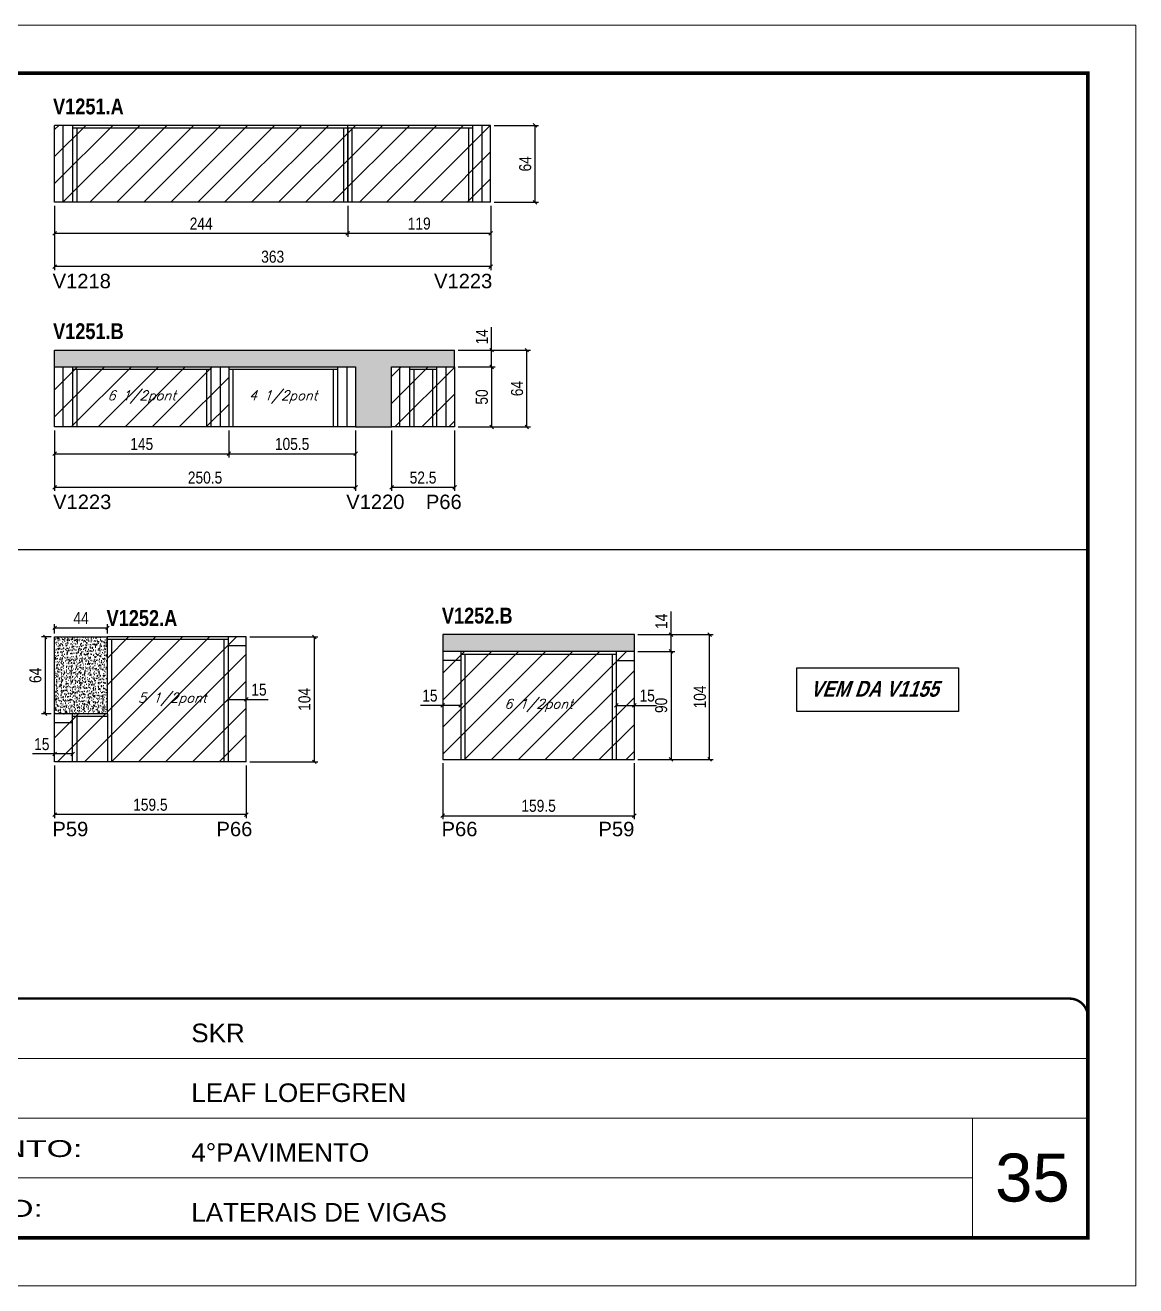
# Model space of a CAD drawing. Extents: x 3309 to 9563, y -2522 to 14608.
# Drawn here: x 7067 to 7991, y 4369 to 5419 of the extents above; entities that cross this region are included whole.
import ezdxf

# ---------------------------------------------------------------- set-up
doc = ezdxf.new("R2010")
doc.units = 0
doc.linetypes.add('CONTINUO', pattern=[0])
doc.linetypes.add('DASHED', pattern=[0.75, 0.5, -0.25])
for name, color, linetype in [('5', 5, 'Continuous'), ('COTA', 241, 'Continuous'), ('NOMENCLATURA', 7, 'Continuous'), ('Painéis', 200, 'Continuous'), ('SARR_2.2x7', 40, 'Continuous'), ('SARR_3.5x7', 81, 'Continuous'), ('texto', 7, 'Continuous')]:
    doc.layers.add(name, color=color, linetype=linetype)
for name, color, linetype, lineweight in [('CARIMBO', 255, 'Continuous', 9), ('Folhas', 255, 'Continuous', 9), ('Hachura', 251, 'Continuous', 9), ('SARRAFO DE PRESSAO', 251, 'DASHED', 9)]:
    doc.layers.add(name, color=color, linetype=linetype, lineweight=lineweight)
doc.styles.add('ARIAL', font='arial.ttf')
doc.styles.add('COTA TECNICA', font='techl___.ttf', dxfattribs={"height": 10})
doc.styles.add('Romans', font='romans.shx')
doc.styles.get("Standard").update_dxf_attribs({"font": 'arial.ttf'})
doc.styles.add('TECNICA', font='techb___.ttf', dxfattribs={"height": 10})
doc.styles.add('Tecnologia', font='')
doc.styles.get('Tecnologia').set_extended_font_data('Forgotten Futurist')
doc.dimstyles.new('PAINEL', dxfattribs={"dimtxt": 10, "dimasz": 3, "dimexe": 3, "dimexo": 3, "dimgap": 3, "dimtad": 1, "dimdec": 1, "dimzin": 12, "dimdsep": 46, "dimtxsty": 'COTA TECNICA', "dimblk1": 'OBLIQUE', "dimblk2": 'OBLIQUE', "dimsah": 1, "dimcen": 0.9, "dimclrd": 4, "dimclre": 4, "dimclrt": 240, "dimadec": 1, "dimazin": 3, "dimtfac": 1, "dimtdec": 1, "dimtmove": 0, "dimatfit": 3, "dimfxl": 1, "dimtolj": 1, "dimtzin": 12, "dimarcsym": 0})

# ---------------------------------------------------------------- blocks, each defined once
blk = doc.blocks.new('9999999999')
at = {"color": 30, "linetype": 'CONTINUO'}
for p, q in [((98564.6, 34379.6), (99584, 34379.6)), ((98564.6, 34329.8), (99488, 34329.8)), ((99584, 34329.8), (99488, 34329.8)), ((99488, 34329.8), (99488, 34230.2)), ((98564.6, 34280), (99488, 34280))]:
    blk.add_line(p, q, dxfattribs=at)
at = {"color": 30, "linetype": 'CONTINUO', "const_width": 2}
blk.add_lwpolyline([(99584, 34230.2), (99584, 34414.4, 0.414214), (99569, 34429.4), (98229, 34429.4, 0.414214), (98214, 34414.4), (98214, 34245.2, 0.414214), (98229, 34230.2), (99584, 34230.2)], format="xyb", dxfattribs=at)
at = {"layer": 'Folhas'}
blk.add_lwpolyline([(98139, 34190.2), (99624, 34190.2), (99624, 35240.2), (98139, 35240.2)], close=True, dxfattribs=at)
at = {"layer": 'Folhas', "color": 30, "const_width": 3}
blk.add_lwpolyline([(98214, 34230.2), (99584, 34230.2), (99584, 35200.2), (98214, 35200.2)], close=True, dxfattribs=at)
at = {"color": 7, "linetype": 'Continuous', "ltscale": 5, "style": 'ARIAL'}
for s, height, p in [('SKR', 15.48, (98837.7, 34393.1)), ('LEAF LOEFGREN', 15.483, (98837.7, 34343.3)), ('4°PAVIMENTO', 15.483, (98837.7, 34293.5)), ('LATERAIS DE VIGAS', 15.483, (98837.7, 34243.7))]:
    blk.add_text(s, height=height, dxfattribs=at).set_placement(p)
at = {"layer": 'Folhas', "color": 7, "style": 'Tecnologia', "width": 1.5}
for s, p in [('PAVIMENTO:', (98573.7, 34297.5)), ('PROJETO:', (98573.7, 34247.7))]:
    blk.add_text(s, height=14, dxfattribs=at).set_placement(p)
blk = doc.blocks.new('_Oblique')
at = {"color": 0, "linetype": 'ByBlock', "lineweight": -2}
blk.add_line((-0.5, -0.5), (0.5, 0.5), dxfattribs=at)
blk = doc.blocks.new('*D798')
at = {"layer": 'COTA', "color": 4, "lineweight": -2, "transparency": 16777216}
for p, q in [((7091.3, 5081.6), (7091.3, 5031.3)), ((7341.8, 5081.6), (7341.8, 5031.3)), ((7341.8, 5034.3), (7091.3, 5034.3))]:
    blk.add_line(p, q, dxfattribs=at)
at = {"layer": 'Defpoints', "color": 0, "transparency": 16777216}
for p in [(7091.3, 5084.6), (7341.8, 5084.6), (7091.3, 5034.3)]:
    blk.add_point(p, dxfattribs=at)
at = {"layer": 'COTA', "color": 4, "lineweight": -2, "transparency": 16777216, "xscale": 3, "yscale": 3, "zscale": 3, "rotation": 180}
blk.add_blockref('_Oblique', (7091.3, 5034.3), dxfattribs=at)
at = {"layer": 'COTA', "color": 4, "lineweight": -2, "transparency": 16777216, "xscale": 3, "yscale": 3, "zscale": 3}
blk.add_blockref('_Oblique', (7341.8, 5034.3), dxfattribs=at)
at = {"layer": 'COTA', "color": 240, "transparency": 16777216, "insert": (7216.5, 5042.4), "char_height": 10, "attachment_point": 5, "style": 'COTA TECNICA'}
blk.add_mtext('\\A1;250.5', dxfattribs=at)
blk = doc.blocks.new('*D802')
at = {"layer": 'COTA', "color": 4, "lineweight": -2, "transparency": 16777216}
for p, q in [((7371.8, 5081.6), (7371.8, 5031.3)), ((7424.3, 5081.6), (7424.3, 5031.3)), ((7424.3, 5034.3), (7371.8, 5034.3))]:
    blk.add_line(p, q, dxfattribs=at)
at = {"layer": 'Defpoints', "color": 0, "transparency": 16777216}
for p in [(7371.8, 5084.6), (7424.3, 5084.6), (7371.8, 5034.3)]:
    blk.add_point(p, dxfattribs=at)
at = {"layer": 'COTA', "color": 4, "lineweight": -2, "transparency": 16777216, "xscale": 3, "yscale": 3, "zscale": 3, "rotation": 180}
blk.add_blockref('_Oblique', (7371.8, 5034.3), dxfattribs=at)
at = {"layer": 'COTA', "color": 4, "lineweight": -2, "transparency": 16777216, "xscale": 3, "yscale": 3, "zscale": 3}
blk.add_blockref('_Oblique', (7424.3, 5034.3), dxfattribs=at)
at = {"layer": 'COTA', "color": 240, "transparency": 16777216, "insert": (7398, 5042.4), "char_height": 10, "attachment_point": 5, "style": 'COTA TECNICA'}
blk.add_mtext('\\A1;52.5', dxfattribs=at)
blk = doc.blocks.new('*D803')
at = {"layer": 'COTA', "color": 4, "lineweight": -2, "transparency": 16777216}
for p, q in [((7427.3, 5134.6), (7458.1, 5134.6)), ((7455.1, 5134.6), (7455.1, 5084.6)), ((7427.3, 5084.6), (7458.1, 5084.6))]:
    blk.add_line(p, q, dxfattribs=at)
at = {"layer": 'Defpoints', "color": 0, "transparency": 16777216}
for p in [(7424.3, 5134.6, 0), (7424.3, 5084.6, 0), (7455.1, 5084.6)]:
    blk.add_point(p, dxfattribs=at)
at = {"layer": 'COTA', "color": 4, "lineweight": -2, "transparency": 16777216, "xscale": 3, "yscale": 3, "zscale": 3}
for p, rotation in [((7455.1, 5134.6), 90), ((7455.1, 5084.6), 270)]:
    blk.add_blockref('_Oblique', p, dxfattribs=dict(at, rotation=rotation))
at = {"layer": 'COTA', "color": 240, "transparency": 16777216, "insert": (7447, 5109.6), "char_height": 10, "attachment_point": 5, "rotation": 90, "style": 'COTA TECNICA'}
blk.add_mtext('\\A1;50', dxfattribs=at)
blk = doc.blocks.new('*D804')
at = {"layer": 'COTA', "color": 4, "lineweight": -2, "transparency": 16777216}
for p, q in [((7455.1, 5148.6), (7455.1, 5167.7)), ((7427.3, 5148.6), (7458.1, 5148.6)), ((7455.1, 5134.6), (7455.1, 5148.6)), ((7427.3, 5134.6), (7458.1, 5134.6))]:
    blk.add_line(p, q, dxfattribs=at)
at = {"layer": 'Defpoints', "color": 0, "transparency": 16777216}
for p in [(7424.3, 5148.6, 0), (7455.1, 5148.6), (7424.3, 5134.6, 0)]:
    blk.add_point(p, dxfattribs=at)
at = {"layer": 'COTA', "color": 4, "lineweight": -2, "transparency": 16777216, "xscale": 3, "yscale": 3, "zscale": 3}
for p, rotation in [((7455.1, 5148.6), 90), ((7455.1, 5134.6), 270)]:
    blk.add_blockref('_Oblique', p, dxfattribs=dict(at, rotation=rotation))
at = {"layer": 'COTA', "color": 240, "transparency": 16777216, "insert": (7447, 5159.7), "char_height": 10, "attachment_point": 5, "rotation": 90, "style": 'COTA TECNICA'}
blk.add_mtext('\\A1;14', dxfattribs=at)
blk = doc.blocks.new('*D805')
at = {"layer": 'COTA', "color": 4, "lineweight": -2, "transparency": 16777216}
for p, q in [((7430.3, 5148.6), (7487.4, 5148.6)), ((7484.4, 5084.6), (7484.4, 5148.6)), ((7427.3, 5084.6), (7487.4, 5084.6))]:
    blk.add_line(p, q, dxfattribs=at)
at = {"layer": 'Defpoints', "color": 0, "transparency": 16777216}
for p in [(7427.3, 5148.6), (7484.4, 5148.6), (7424.3, 5084.6, 0)]:
    blk.add_point(p, dxfattribs=at)
at = {"layer": 'COTA', "color": 4, "lineweight": -2, "transparency": 16777216, "xscale": 3, "yscale": 3, "zscale": 3}
for p, rotation in [((7484.4, 5148.6), 90), ((7484.4, 5084.6), 270)]:
    blk.add_blockref('_Oblique', p, dxfattribs=dict(at, rotation=rotation))
at = {"layer": 'COTA', "color": 240, "transparency": 16777216, "insert": (7476.3, 5116.6), "char_height": 10, "attachment_point": 5, "rotation": 90, "style": 'COTA TECNICA'}
blk.add_mtext('\\A1;64', dxfattribs=at)
blk = doc.blocks.new('*D822')
at = {"layer": 'COTA', "color": 4, "linetype": 'ByBlock', "lineweight": -2, "transparency": 16777216}
for p, q in [((7091.3, 4802.7), (7091.3, 4758.7)), ((7250.8, 4802.7), (7250.8, 4758.7)), ((7250.8, 4761.7), (7091.3, 4761.7))]:
    blk.add_line(p, q, dxfattribs=at)
at = {"layer": 'Defpoints', "color": 0, "linetype": 'ByBlock', "transparency": 16777216}
for p in [(7091.3, 4805.7), (7250.8, 4805.7), (7091.3, 4761.7)]:
    blk.add_point(p, dxfattribs=at)
at = {"layer": 'COTA', "color": 4, "linetype": 'ByBlock', "lineweight": -2, "transparency": 16777216, "xscale": 3, "yscale": 3, "zscale": 3, "rotation": 180}
blk.add_blockref('_Oblique', (7091.3, 4761.7), dxfattribs=at)
at = {"layer": 'COTA', "color": 4, "linetype": 'ByBlock', "lineweight": -2, "transparency": 16777216, "xscale": 3, "yscale": 3, "zscale": 3}
blk.add_blockref('_Oblique', (7250.8, 4761.7), dxfattribs=at)
at = {"layer": 'COTA', "color": 240, "linetype": 'ByBlock', "transparency": 16777216, "insert": (7171, 4769.9), "char_height": 10, "attachment_point": 5, "style": 'COTA TECNICA'}
blk.add_mtext('\\A1;159.5', dxfattribs=at)
blk = doc.blocks.new('*D813')
at = {"layer": 'COTA', "color": 4, "lineweight": -2, "transparency": 16777216}
for p, q in [((7253.8, 4909.7), (7310.4, 4909.7)), ((7307.4, 4909.7), (7307.4, 4805.7)), ((7253.8, 4805.7), (7310.4, 4805.7))]:
    blk.add_line(p, q, dxfattribs=at)
at = {"layer": 'Defpoints', "color": 0, "transparency": 16777216}
for p in [(7250.8, 4909.7), (7250.8, 4805.7), (7307.4, 4805.7)]:
    blk.add_point(p, dxfattribs=at)
at = {"layer": 'COTA', "color": 4, "lineweight": -2, "transparency": 16777216, "xscale": 3, "yscale": 3, "zscale": 3}
for p, rotation in [((7307.4, 4909.7), 90), ((7307.4, 4805.7), 270)]:
    blk.add_blockref('_Oblique', p, dxfattribs=dict(at, rotation=rotation))
at = {"layer": 'COTA', "color": 240, "transparency": 16777216, "insert": (7299.3, 4857.7), "char_height": 10, "attachment_point": 5, "rotation": 90, "style": 'COTA TECNICA'}
blk.add_mtext('\\A1;104', dxfattribs=at)
blk = doc.blocks.new('*D814')
at = {"layer": 'COTA', "color": 4, "lineweight": -2, "transparency": 16777216}
for p, q in [((7088.3, 4909.7), (7080.4, 4909.7)), ((7083.4, 4909.7), (7083.4, 4845.7)), ((7088.3, 4845.7), (7080.4, 4845.7))]:
    blk.add_line(p, q, dxfattribs=at)
at = {"layer": 'Defpoints', "color": 0, "transparency": 16777216}
for p in [(7091.3, 4909.7), (7083.4, 4845.7), (7091.3, 4845.7)]:
    blk.add_point(p, dxfattribs=at)
at = {"layer": 'COTA', "color": 4, "lineweight": -2, "transparency": 16777216, "xscale": 3, "yscale": 3, "zscale": 3}
for p, rotation in [((7083.4, 4909.7), 90), ((7083.4, 4845.7), 270)]:
    blk.add_blockref('_Oblique', p, dxfattribs=dict(at, rotation=rotation))
at = {"layer": 'COTA', "color": 240, "transparency": 16777216, "insert": (7075.3, 4877.7), "char_height": 10, "attachment_point": 5, "rotation": 90, "style": 'COTA TECNICA'}
blk.add_mtext('\\A1;64', dxfattribs=at)
blk = doc.blocks.new('*D815')
at = {"layer": 'COTA', "color": 4, "lineweight": -2, "transparency": 16777216}
for p, q in [((7091.3, 4912.7), (7091.3, 4920.3)), ((7091.3, 4917.3), (7135.3, 4917.3)), ((7135.3, 4912.7), (7135.3, 4920.3))]:
    blk.add_line(p, q, dxfattribs=at)
at = {"layer": 'Defpoints', "color": 0, "transparency": 16777216}
for p in [(7135.3, 4917.3), (7091.3, 4909.7), (7135.3, 4909.7)]:
    blk.add_point(p, dxfattribs=at)
at = {"layer": 'COTA', "color": 4, "lineweight": -2, "transparency": 16777216, "xscale": 3, "yscale": 3, "zscale": 3, "rotation": 180}
blk.add_blockref('_Oblique', (7091.3, 4917.3), dxfattribs=at)
at = {"layer": 'COTA', "color": 4, "lineweight": -2, "transparency": 16777216, "xscale": 3, "yscale": 3, "zscale": 3}
blk.add_blockref('_Oblique', (7135.3, 4917.3), dxfattribs=at)
at = {"layer": 'COTA', "color": 240, "transparency": 16777216, "insert": (7113.3, 4925.4), "char_height": 10, "attachment_point": 5, "style": 'COTA TECNICA'}
blk.add_mtext('\\A1;44', dxfattribs=at)
blk = doc.blocks.new('*D816')
at = {"layer": 'COTA', "color": 4, "lineweight": -2, "transparency": 16777216}
for p, q in [((7235.8, 4857.7), (7250.8, 4857.7)), ((7250.8, 4857.7), (7269.1, 4857.7))]:
    blk.add_line(p, q, dxfattribs=at)
at = {"layer": 'Defpoints', "color": 0, "transparency": 16777216}
for p in [(7235.8, 4857.7, 0), (7250.8, 4857.7, 0), (7250.8, 4857.7)]:
    blk.add_point(p, dxfattribs=at)
at = {"layer": 'COTA', "color": 4, "lineweight": -2, "transparency": 16777216, "xscale": 3, "yscale": 3, "zscale": 3, "rotation": 180}
blk.add_blockref('_Oblique', (7235.8, 4857.7), dxfattribs=at)
at = {"layer": 'COTA', "color": 4, "lineweight": -2, "transparency": 16777216, "xscale": 3, "yscale": 3, "zscale": 3}
blk.add_blockref('_Oblique', (7250.8, 4857.7), dxfattribs=at)
at = {"layer": 'COTA', "color": 240, "transparency": 16777216, "insert": (7261.4, 4865.8), "char_height": 10, "attachment_point": 5, "style": 'COTA TECNICA'}
blk.add_mtext('\\A1;15', dxfattribs=at)
blk = doc.blocks.new('*D807')
at = {"layer": 'COTA', "color": 4, "lineweight": -2, "transparency": 16777216}
for p, q in [((7091.3, 4812.3), (7072.9, 4812.3)), ((7106.3, 4812.3), (7091.3, 4812.3))]:
    blk.add_line(p, q, dxfattribs=at)
at = {"layer": 'Defpoints', "color": 0, "transparency": 16777216}
for p in [(7091.3, 4812.3, 0), (7091.3, 4812.3), (7106.3, 4812.3, 0)]:
    blk.add_point(p, dxfattribs=at)
at = {"layer": 'COTA', "color": 4, "lineweight": -2, "transparency": 16777216, "xscale": 3, "yscale": 3, "zscale": 3, "rotation": 180}
blk.add_blockref('_Oblique', (7091.3, 4812.3), dxfattribs=at)
at = {"layer": 'COTA', "color": 4, "lineweight": -2, "transparency": 16777216, "xscale": 3, "yscale": 3, "zscale": 3}
blk.add_blockref('_Oblique', (7106.3, 4812.3), dxfattribs=at)
at = {"layer": 'COTA', "color": 240, "transparency": 16777216, "insert": (7080.6, 4820.4), "char_height": 10, "attachment_point": 5, "style": 'COTA TECNICA'}
blk.add_mtext('\\A1;15', dxfattribs=at)
blk = doc.blocks.new('*D817')
at = {"layer": 'COTA', "color": 4, "lineweight": -2, "transparency": 16777216}
for p, q in [((7414.4, 4804.7), (7414.4, 4757.8)), ((7573.9, 4804.7), (7573.9, 4757.8)), ((7414.4, 4760.8), (7573.9, 4760.8))]:
    blk.add_line(p, q, dxfattribs=at)
at = {"layer": 'Defpoints', "color": 0, "transparency": 16777216}
for p in [(7414.4, 4807.7), (7573.9, 4807.7), (7573.9, 4760.8)]:
    blk.add_point(p, dxfattribs=at)
at = {"layer": 'COTA', "color": 4, "lineweight": -2, "transparency": 16777216, "xscale": 3, "yscale": 3, "zscale": 3, "rotation": 180}
blk.add_blockref('_Oblique', (7414.4, 4760.8), dxfattribs=at)
at = {"layer": 'COTA', "color": 4, "lineweight": -2, "transparency": 16777216, "xscale": 3, "yscale": 3, "zscale": 3}
blk.add_blockref('_Oblique', (7573.9, 4760.8), dxfattribs=at)
at = {"layer": 'COTA', "color": 240, "transparency": 16777216, "insert": (7494.2, 4769), "char_height": 10, "attachment_point": 5, "style": 'COTA TECNICA'}
blk.add_mtext('\\A1;159.5', dxfattribs=at)
blk = doc.blocks.new('*D818')
at = {"layer": 'COTA', "color": 4, "lineweight": -2, "transparency": 16777216}
for p, q in [((7576.9, 4897.7), (7607.5, 4897.7)), ((7604.5, 4897.7), (7604.5, 4807.7)), ((7576.9, 4807.7), (7607.5, 4807.7))]:
    blk.add_line(p, q, dxfattribs=at)
at = {"layer": 'Defpoints', "color": 0, "transparency": 16777216}
for p in [(7573.9, 4897.7, 0), (7573.9, 4807.7, 0), (7604.5, 4807.7)]:
    blk.add_point(p, dxfattribs=at)
at = {"layer": 'COTA', "color": 4, "lineweight": -2, "transparency": 16777216, "xscale": 3, "yscale": 3, "zscale": 3}
for p, rotation in [((7604.5, 4897.7), 90), ((7604.5, 4807.7), 270)]:
    blk.add_blockref('_Oblique', p, dxfattribs=dict(at, rotation=rotation))
at = {"layer": 'COTA', "color": 240, "transparency": 16777216, "insert": (7596.3, 4852.7), "char_height": 10, "attachment_point": 5, "rotation": 90, "style": 'COTA TECNICA'}
blk.add_mtext('\\A1;90', dxfattribs=at)
blk = doc.blocks.new('*D819')
at = {"layer": 'COTA', "color": 4, "lineweight": -2, "transparency": 16777216}
for p, q in [((7604.5, 4911.7), (7604.5, 4930.8)), ((7576.9, 4911.7), (7607.5, 4911.7)), ((7604.5, 4897.7), (7604.5, 4911.7)), ((7576.9, 4897.7), (7607.5, 4897.7))]:
    blk.add_line(p, q, dxfattribs=at)
at = {"layer": 'Defpoints', "color": 0, "transparency": 16777216}
for p in [(7573.9, 4911.7, 0), (7604.5, 4911.7), (7573.9, 4897.7, 0)]:
    blk.add_point(p, dxfattribs=at)
at = {"layer": 'COTA', "color": 4, "lineweight": -2, "transparency": 16777216, "xscale": 3, "yscale": 3, "zscale": 3}
for p, rotation in [((7604.5, 4911.7), 90), ((7604.5, 4897.7), 270)]:
    blk.add_blockref('_Oblique', p, dxfattribs=dict(at, rotation=rotation))
at = {"layer": 'COTA', "color": 240, "transparency": 16777216, "insert": (7596.4, 4922.7), "char_height": 10, "attachment_point": 5, "rotation": 90, "style": 'COTA TECNICA'}
blk.add_mtext('\\A1;14', dxfattribs=at)
blk = doc.blocks.new('*D820')
at = {"layer": 'COTA', "color": 4, "lineweight": -2, "transparency": 16777216}
for p, q in [((7576.9, 4911.7), (7639.6, 4911.7)), ((7636.6, 4807.7), (7636.6, 4911.7)), ((7576.9, 4807.7), (7639.6, 4807.7))]:
    blk.add_line(p, q, dxfattribs=at)
at = {"layer": 'Defpoints', "color": 0, "transparency": 16777216}
for p in [(7573.9, 4911.7, 0), (7636.6, 4911.7), (7573.9, 4807.7, 0)]:
    blk.add_point(p, dxfattribs=at)
at = {"layer": 'COTA', "color": 4, "lineweight": -2, "transparency": 16777216, "xscale": 3, "yscale": 3, "zscale": 3}
for p, rotation in [((7636.6, 4911.7), 90), ((7636.6, 4807.7), 270)]:
    blk.add_blockref('_Oblique', p, dxfattribs=dict(at, rotation=rotation))
at = {"layer": 'COTA', "color": 240, "transparency": 16777216, "insert": (7628.5, 4859.7), "char_height": 10, "attachment_point": 5, "rotation": 90, "style": 'COTA TECNICA'}
blk.add_mtext('\\A1;104', dxfattribs=at)
blk = doc.blocks.new('*D823')
at = {"layer": 'COTA', "color": 4, "lineweight": -2, "transparency": 16777216}
for p, q in [((7414.4, 4852.7), (7396, 4852.7)), ((7429.4, 4852.7), (7414.4, 4852.7))]:
    blk.add_line(p, q, dxfattribs=at)
at = {"layer": 'Defpoints', "color": 0, "transparency": 16777216}
for p in [(7414.4, 4852.7, 0), (7414.4, 4852.7), (7429.4, 4852.7, 0)]:
    blk.add_point(p, dxfattribs=at)
at = {"layer": 'COTA', "color": 4, "lineweight": -2, "transparency": 16777216, "xscale": 3, "yscale": 3, "zscale": 3, "rotation": 180}
blk.add_blockref('_Oblique', (7414.4, 4852.7), dxfattribs=at)
at = {"layer": 'COTA', "color": 4, "lineweight": -2, "transparency": 16777216, "xscale": 3, "yscale": 3, "zscale": 3}
blk.add_blockref('_Oblique', (7429.4, 4852.7), dxfattribs=at)
at = {"layer": 'COTA', "color": 240, "transparency": 16777216, "insert": (7403.7, 4860.8), "char_height": 10, "attachment_point": 5, "style": 'COTA TECNICA'}
blk.add_mtext('\\A1;15', dxfattribs=at)
blk = doc.blocks.new('*D812')
at = {"layer": 'COTA', "color": 4, "lineweight": -2, "transparency": 16777216}
for p, q in [((7558.9, 4852.7), (7573.9, 4852.7)), ((7573.9, 4852.7), (7592.3, 4852.7))]:
    blk.add_line(p, q, dxfattribs=at)
at = {"layer": 'Defpoints', "color": 0, "transparency": 16777216}
for p in [(7558.9, 4852.7, 0), (7573.9, 4852.7, 0), (7573.9, 4852.7)]:
    blk.add_point(p, dxfattribs=at)
at = {"layer": 'COTA', "color": 4, "lineweight": -2, "transparency": 16777216, "xscale": 3, "yscale": 3, "zscale": 3, "rotation": 180}
blk.add_blockref('_Oblique', (7558.9, 4852.7), dxfattribs=at)
at = {"layer": 'COTA', "color": 4, "lineweight": -2, "transparency": 16777216, "xscale": 3, "yscale": 3, "zscale": 3}
blk.add_blockref('_Oblique', (7573.9, 4852.7), dxfattribs=at)
at = {"layer": 'COTA', "color": 240, "transparency": 16777216, "insert": (7584.6, 4860.8), "char_height": 10, "attachment_point": 5, "style": 'COTA TECNICA'}
blk.add_mtext('\\A1;15', dxfattribs=at)
blk = doc.blocks.new('*D2805')
at = {"layer": 'COTA', "color": 4, "linetype": 'ByBlock', "lineweight": -2, "transparency": 16777216}
for p, q in [((7335.3, 5268.8), (7335.3, 5242.9)), ((7454.3, 5268.8), (7454.3, 5242.9)), ((7454.3, 5245.9), (7335.3, 5245.9))]:
    blk.add_line(p, q, dxfattribs=at)
at = {"layer": 'Defpoints', "color": 0, "linetype": 'ByBlock', "transparency": 16777216}
for p in [(7335.3, 5271.8), (7454.3, 5271.8), (7335.3, 5245.9)]:
    blk.add_point(p, dxfattribs=at)
at = {"layer": 'COTA', "color": 4, "linetype": 'ByBlock', "lineweight": -2, "transparency": 16777216, "xscale": 3, "yscale": 3, "zscale": 3, "rotation": 180}
blk.add_blockref('_Oblique', (7335.3, 5245.9), dxfattribs=at)
at = {"layer": 'COTA', "color": 4, "linetype": 'ByBlock', "lineweight": -2, "transparency": 16777216, "xscale": 3, "yscale": 3, "zscale": 3}
blk.add_blockref('_Oblique', (7454.3, 5245.9), dxfattribs=at)
at = {"layer": 'COTA', "color": 240, "linetype": 'ByBlock', "transparency": 16777216, "insert": (7394.8, 5254), "char_height": 10, "attachment_point": 5, "style": 'COTA TECNICA'}
blk.add_mtext('\\A1;119', dxfattribs=at)
blk = doc.blocks.new('*D2806')
at = {"layer": 'COTA', "color": 4, "linetype": 'ByBlock', "lineweight": -2, "transparency": 16777216}
for p, q in [((7091.3, 5268.8), (7091.3, 5242.9)), ((7335.3, 5268.8), (7335.3, 5242.9)), ((7335.3, 5245.9), (7091.3, 5245.9))]:
    blk.add_line(p, q, dxfattribs=at)
at = {"layer": 'Defpoints', "color": 0, "linetype": 'ByBlock', "transparency": 16777216}
for p in [(7091.3, 5271.8), (7335.3, 5271.8), (7091.3, 5245.9)]:
    blk.add_point(p, dxfattribs=at)
at = {"layer": 'COTA', "color": 4, "linetype": 'ByBlock', "lineweight": -2, "transparency": 16777216, "xscale": 3, "yscale": 3, "zscale": 3, "rotation": 180}
blk.add_blockref('_Oblique', (7091.3, 5245.9), dxfattribs=at)
at = {"layer": 'COTA', "color": 4, "linetype": 'ByBlock', "lineweight": -2, "transparency": 16777216, "xscale": 3, "yscale": 3, "zscale": 3}
blk.add_blockref('_Oblique', (7335.3, 5245.9), dxfattribs=at)
at = {"layer": 'COTA', "color": 240, "linetype": 'ByBlock', "transparency": 16777216, "insert": (7213.3, 5254), "char_height": 10, "attachment_point": 5, "style": 'COTA TECNICA'}
blk.add_mtext('\\A1;244', dxfattribs=at)
blk = doc.blocks.new('*D2807')
at = {"layer": 'COTA', "color": 4, "linetype": 'ByBlock', "lineweight": -2, "transparency": 16777216}
for p, q in [((7091.3, 5268.8), (7091.3, 5215.2)), ((7454.3, 5268.8), (7454.3, 5215.2)), ((7454.3, 5218.2), (7091.3, 5218.2))]:
    blk.add_line(p, q, dxfattribs=at)
at = {"layer": 'Defpoints', "color": 0, "linetype": 'ByBlock', "transparency": 16777216}
for p in [(7091.3, 5271.8), (7454.3, 5271.8), (7091.3, 5218.2)]:
    blk.add_point(p, dxfattribs=at)
at = {"layer": 'COTA', "color": 4, "linetype": 'ByBlock', "lineweight": -2, "transparency": 16777216, "xscale": 3, "yscale": 3, "zscale": 3, "rotation": 180}
blk.add_blockref('_Oblique', (7091.3, 5218.2), dxfattribs=at)
at = {"layer": 'COTA', "color": 4, "linetype": 'ByBlock', "lineweight": -2, "transparency": 16777216, "xscale": 3, "yscale": 3, "zscale": 3}
blk.add_blockref('_Oblique', (7454.3, 5218.2), dxfattribs=at)
at = {"layer": 'COTA', "color": 240, "linetype": 'ByBlock', "transparency": 16777216, "insert": (7272.8, 5226.4), "char_height": 10, "attachment_point": 5, "style": 'COTA TECNICA'}
blk.add_mtext('\\A1;363', dxfattribs=at)
blk = doc.blocks.new('*D2808')
at = {"layer": 'COTA', "color": 4, "lineweight": -2, "transparency": 16777216}
for p, q in [((7457.3, 5335.8), (7494.2, 5335.8)), ((7491.2, 5335.8), (7491.2, 5271.8)), ((7457.3, 5271.8), (7494.2, 5271.8))]:
    blk.add_line(p, q, dxfattribs=at)
at = {"layer": 'Defpoints', "color": 0, "transparency": 16777216}
for p in [(7454.3, 5335.8, 0), (7454.3, 5271.8, 0), (7491.2, 5271.8)]:
    blk.add_point(p, dxfattribs=at)
at = {"layer": 'COTA', "color": 4, "lineweight": -2, "transparency": 16777216, "xscale": 3, "yscale": 3, "zscale": 3}
for p, rotation in [((7491.2, 5335.8), 90), ((7491.2, 5271.8), 270)]:
    blk.add_blockref('_Oblique', p, dxfattribs=dict(at, rotation=rotation))
at = {"layer": 'COTA', "color": 240, "transparency": 16777216, "insert": (7483.1, 5303.8), "char_height": 10, "attachment_point": 5, "rotation": 90, "style": 'COTA TECNICA'}
blk.add_mtext('\\A1;64', dxfattribs=at)
blk = doc.blocks.new('*D2809')
at = {"layer": 'COTA', "color": 4, "lineweight": -2, "transparency": 16777216}
for p, q in [((7091.3, 5081.6), (7091.3, 5059.3)), ((7236.3, 5081.6), (7236.3, 5059.3)), ((7091.3, 5062.3), (7236.3, 5062.3))]:
    blk.add_line(p, q, dxfattribs=at)
at = {"layer": 'Defpoints', "color": 0, "transparency": 16777216}
for p in [(7091.3, 5084.6, 0), (7236.3, 5084.6, 0), (7236.3, 5062.3)]:
    blk.add_point(p, dxfattribs=at)
at = {"layer": 'COTA', "color": 4, "lineweight": -2, "transparency": 16777216, "xscale": 3, "yscale": 3, "zscale": 3, "rotation": 180}
blk.add_blockref('_Oblique', (7091.3, 5062.3), dxfattribs=at)
at = {"layer": 'COTA', "color": 4, "lineweight": -2, "transparency": 16777216, "xscale": 3, "yscale": 3, "zscale": 3}
blk.add_blockref('_Oblique', (7236.3, 5062.3), dxfattribs=at)
at = {"layer": 'COTA', "color": 240, "transparency": 16777216, "insert": (7163.8, 5070.4), "char_height": 10, "attachment_point": 5, "style": 'COTA TECNICA'}
blk.add_mtext('\\A1;145', dxfattribs=at)
blk = doc.blocks.new('*D2810')
at = {"layer": 'COTA', "color": 4, "lineweight": -2, "transparency": 16777216}
for p, q in [((7236.3, 5081.6), (7236.3, 5059.3)), ((7341.8, 5081.6), (7341.8, 5059.3)), ((7236.3, 5062.3), (7341.8, 5062.3))]:
    blk.add_line(p, q, dxfattribs=at)
at = {"layer": 'Defpoints', "color": 0, "transparency": 16777216}
for p in [(7236.3, 5084.6, 0), (7341.8, 5084.6, 0), (7341.8, 5062.3)]:
    blk.add_point(p, dxfattribs=at)
at = {"layer": 'COTA', "color": 4, "lineweight": -2, "transparency": 16777216, "xscale": 3, "yscale": 3, "zscale": 3, "rotation": 180}
blk.add_blockref('_Oblique', (7236.3, 5062.3), dxfattribs=at)
at = {"layer": 'COTA', "color": 4, "lineweight": -2, "transparency": 16777216, "xscale": 3, "yscale": 3, "zscale": 3}
blk.add_blockref('_Oblique', (7341.8, 5062.3), dxfattribs=at)
at = {"layer": 'COTA', "color": 240, "transparency": 16777216, "insert": (7289, 5070.4), "char_height": 10, "attachment_point": 5, "style": 'COTA TECNICA'}
blk.add_mtext('\\A1;105.5', dxfattribs=at)

msp = doc.modelspace()

# ---------------------------------------------------------------- hatches: boundary and pattern name
at = {"layer": 'COTA'}
h = msp.add_hatch(dxfattribs=at)
h.set_pattern_fill('AR-CONC', color=256, scale=0.03)
h.paths.add_polyline_path([(7371.75, 5134.61), (7424.25, 5134.61), (7424.25, 5148.61), (7091.25, 5148.61), (7091.25, 5134.61), (7341.75, 5134.61), (7341.75, 5084.61), (7371.75, 5084.61)])
h = msp.add_hatch(dxfattribs=at)
h.set_pattern_fill('AR-CONC', color=256, scale=0.03)
h.set_pattern_definition([(50, (316.981, -2399.079), (5.46554, -0.4781726), [0.5715, -6.2865]), (355, (316.981, -2399.079), (-1.0573026, 5.7317054), [0.4572, -5.0292175]), (100.451445, (317.4364, -2399.119), (4.4082374, 5.2535326), [0.4857003, -5.3427073]), (46.1842, (316.981, -2397.555), (8.132371, -1.26127), [0.85725, -9.42975]), (96.63556, (317.659, -2397.66), (7.122124, 7.422784), [0.728551, -8.014068]), (351.18415, (316.981, -2397.555), (7.122124, 7.422784), [0.685799, -7.543792]), (21, (317.743, -2397.936), (4.5484317, -3.067956), [0.5715, -6.2865]), (326, (317.743, -2397.936), (1.854061, 5.525639), [0.4572, -5.0292]), (71.451445, (318.122, -2398.192), (6.4024926, 2.457683), [0.4857003, -5.342698]), (37.5, (316.981, -2399.0791), (0.0926581, 2.53665117), [0, -4.96824, 0, -5.1054, 0, -5.04825]), (7.5, (316.981, -2399.079), (2.0045899, 3.00541724), [0, -2.91084, 0, -4.85394, 0, -1.92405]), (327.5, (315.2817, -2399.0791), (4.06771786, -0.1718623), [0, -1.905, 0, -5.9436, 0, -7.8867]), (317.5, (314.5197, -2399.079), (4.4438754, 0.7627947), [0, -2.4765, 0, -3.94716, 0, -5.6007])])
h.paths.add_polyline_path([(7091.25, 4845.69), (7135.25, 4845.69), (7135.25, 4909.69), (7091.25, 4909.69)])
h = msp.add_hatch(dxfattribs=at)
h.set_pattern_fill('AR-CONC', color=256, scale=0.03)
h.set_pattern_definition([(50, (13.5, -1200.125), (5.46554, -0.4781726), [0.5715, -6.2865]), (355, (13.5, -1200.125), (-1.0573026, 5.7317054), [0.4572, -5.0292175]), (100.451445, (13.9555, -1200.165), (4.4082374, 5.2535326), [0.4857003, -5.3427073]), (46.1842, (13.5, -1198.601), (8.132371, -1.26127), [0.85725, -9.42975]), (96.63556, (14.178, -1198.706), (7.122124, 7.422784), [0.728551, -8.014068]), (351.18415, (13.5, -1198.601), (7.122124, 7.422784), [0.685799, -7.543792]), (21, (14.262, -1198.982), (4.5484317, -3.067956), [0.5715, -6.2865]), (326, (14.262, -1198.982), (1.854061, 5.525639), [0.4572, -5.0292]), (71.451445, (14.641, -1199.2376), (6.4024926, 2.457683), [0.4857003, -5.342698]), (37.5, (13.5, -1200.125), (0.0926581, 2.53665117), [0, -4.96824, 0, -5.1054, 0, -5.04825]), (7.5, (13.5, -1200.125), (2.0045899, 3.00541724), [0, -2.91084, 0, -4.85394, 0, -1.92405]), (327.5, (11.8007, -1200.125), (4.06771786, -0.1718623), [0, -1.905, 0, -5.9436, 0, -7.8867]), (317.5, (11.0387, -1200.125), (4.4438754, 0.7627947), [0, -2.4765, 0, -3.94716, 0, -5.6007])])
h.paths.add_polyline_path([(7414.41, 4911.69), (7414.41, 4897.69), (7573.91, 4897.69), (7573.91, 4911.69)])
at = {"layer": 'Hachura', "linetype": 'ByBlock'}
h = msp.add_hatch(dxfattribs=at)
h.set_pattern_fill('ANSI31', color=256, scale=5)
h.set_pattern_definition([(45, (-17.948, -1148.267), (-11.22532, 11.22532), [])])
h.paths.add_polyline_path([(7335.25, 5335.82), (7091.25, 5335.82), (7091.25, 5271.82), (7335.25, 5271.82)])
h.paths.add_polyline_path([(7454.25, 5335.82), (7335.25, 5335.82), (7335.25, 5271.82), (7454.25, 5271.82)])
h = msp.add_hatch(dxfattribs=at)
h.set_pattern_fill('ANSI31', color=256, scale=5)
h.paths.add_polyline_path([(7236.25, 5134.61), (7091.25, 5134.61), (7091.25, 5084.61), (7236.25, 5084.61)])
h.paths.add_polyline_path([(7424.25, 5134.61), (7371.75, 5134.61), (7371.75, 5084.61), (7424.25, 5084.61)])
h = msp.add_hatch(dxfattribs=at)
h.set_pattern_fill('ANSI31', color=256, scale=5)
h.set_pattern_definition([(45, (1612, -24.93), (-11.22532, 11.22532), [])])
h.paths.add_polyline_path([(7135.25, 4909.69), (7135.25, 4845.69), (7091.25, 4845.69), (7091.25, 4805.69), (7250.75, 4805.69), (7250.75, 4909.69)])
h.paths.add_polyline_path([(7573.91, 4807.69), (7573.91, 4897.69), (7414.41, 4897.69), (7414.41, 4807.69)])

# ---------------------------------------------------------------- linework, layer by layer
at = {"layer": 'COTA'}
for p, q in [((7091.25, 5148.61, 0), (7424.25, 5148.61, 0)), ((7091.25, 5134.61, 0), (7091.25, 5148.61, 0)), ((7424.25, 5134.61, 0), (7424.25, 5148.61, 0)), ((7341.75, 5084.61, 0), (7371.75, 5084.61, 0)), ((6581.37, 4982.68), (7951.37, 4982.68)), ((7091.25, 4845.69, 0), (7091.25, 4909.69, 0)), ((7091.25, 4909.69, 0), (7135.25, 4909.69, 0)), ((7573.91, 4911.69, 0), (7414.41, 4911.69, 0)), ((7414.41, 4911.69, 0), (7414.41, 4897.69, 0)), ((7573.91, 4897.69, 0), (7573.91, 4911.69, 0))]:
    msp.add_line(p, q, dxfattribs=at)
at = {"layer": 'NOMENCLATURA'}
msp.add_lwpolyline([(7709.17, 4884.07), (7843.71, 4884.07), (7843.71, 4847.61), (7709.17, 4847.61)], close=True, dxfattribs=at)
at = {"layer": 'Painéis', "linetype": 'ByBlock'}
for p, q in [((7454.25, 5335.82, 0), (7091.25, 5335.82, 0)), ((7091.25, 5271.82, 0), (7091.25, 5335.82, 0)), ((7335.25, 5271.82, 0), (7335.25, 5335.82, 0)), ((7454.25, 5271.82, 0), (7454.25, 5335.82, 0)), ((7454.25, 5271.82, 0), (7091.25, 5271.82, 0)), ((7091.25, 5084.61, 0), (7091.25, 5134.61, 0)), ((7091.25, 5134.61, 0), (7341.75, 5134.61, 0)), ((7236.25, 5134.61, 0), (7236.25, 5084.61, 0)), ((7341.75, 5134.61, 0), (7341.75, 5084.61, 0)), ((7371.75, 5084.61, 0), (7371.75, 5134.61, 0)), ((7371.75, 5134.61, 0), (7424.25, 5134.61, 0)), ((7424.25, 5134.61, 0), (7424.25, 5084.61, 0)), ((7341.75, 5084.61, 0), (7091.25, 5084.61, 0)), ((7424.25, 5084.61, 0), (7371.75, 5084.61, 0)), ((7250.75, 4909.69, 0), (7135.25, 4909.69, 0)), ((7135.25, 4845.69, 0), (7135.25, 4909.69, 0)), ((7250.75, 4805.69, 0), (7250.75, 4909.69, 0)), ((7573.91, 4897.69, 0), (7414.41, 4897.69, 0)), ((7414.41, 4897.69, 0), (7414.41, 4807.69, 0)), ((7573.91, 4807.69, 0), (7573.91, 4897.69, 0)), ((7091.25, 4805.69, 0), (7091.25, 4845.69, 0)), ((7135.25, 4845.69, 0), (7091.25, 4845.69, 0)), ((7250.75, 4805.69, 0), (7091.25, 4805.69, 0)), ((7414.41, 4807.69, 0), (7573.91, 4807.69, 0))]:
    msp.add_line(p, q, dxfattribs=at)
at = {"layer": 'SARR_2.2x7', "linetype": 'Continuous'}
for p, q in [((7098.25, 5271.82, 0), (7098.25, 5335.82, 0)), ((7447.25, 5271.82, 0), (7447.25, 5335.82, 0)), ((7335.25, 5333.62, 0), (7106.25, 5333.62, 0)), ((7439.25, 5333.62, 0), (7335.25, 5333.62, 0)), ((7098.25, 5084.61, 0), (7098.25, 5134.61, 0)), ((7229.25, 5084.61, 0), (7229.25, 5134.61, 0)), ((7334.75, 5084.61, 0), (7334.75, 5134.61, 0)), ((7378.75, 5084.61, 0), (7378.75, 5134.61, 0)), ((7417.25, 5084.61, 0), (7417.25, 5134.61, 0)), ((7221.25, 5132.41, 0), (7106.25, 5132.41, 0)), ((7326.75, 5132.41, 0), (7236.25, 5132.41, 0)), ((7409.25, 5132.41, 0), (7386.75, 5132.41, 0)), ((7235.75, 4907.49, 0), (7135.25, 4907.49, 0)), ((7250.75, 4902.19, 0), (7235.75, 4902.19, 0)), ((7429.41, 4895.49, 0), (7558.91, 4895.49, 0)), ((7429.41, 4890.19, 0), (7414.41, 4890.19, 0)), ((7558.91, 4890.19, 0), (7573.91, 4890.19, 0)), ((7135.25, 4843.49, 0), (7106.25, 4843.49, 0)), ((7106.25, 4838.19, 0), (7091.25, 4838.19, 0))]:
    msp.add_line(p, q, dxfattribs=at)
at = {"layer": 'SARR_3.5x7'}
for p, q in [((7106.25, 5335.82, 0), (7106.25, 5271.82, 0)), ((7439.25, 5335.82, 0), (7439.25, 5271.82, 0)), ((7109.75, 5333.62, 0), (7109.75, 5271.82, 0)), ((7331.75, 5333.62, 0), (7331.75, 5271.82, 0)), ((7335.25, 5333.62, 0), (7335.25, 5271.82, 0)), ((7338.75, 5333.62, 0), (7338.75, 5271.82, 0)), ((7435.75, 5333.62, 0), (7435.75, 5271.82, 0)), ((7106.25, 5134.61, 0), (7106.25, 5084.61, 0)), ((7221.25, 5134.61, 0), (7221.25, 5084.61, 0)), ((7326.75, 5134.61, 0), (7326.75, 5084.61, 0)), ((7386.75, 5134.61, 0), (7386.75, 5084.61, 0)), ((7409.25, 5134.61, 0), (7409.25, 5084.61, 0)), ((7109.75, 5132.41, 0), (7109.75, 5084.61, 0)), ((7217.75, 5132.41, 0), (7217.75, 5084.61, 0)), ((7239.75, 5132.41, 0), (7239.75, 5084.61, 0)), ((7323.25, 5132.41, 0), (7323.25, 5084.61, 0)), ((7390.25, 5132.41, 0), (7390.25, 5084.61, 0)), ((7405.75, 5132.41, 0), (7405.75, 5084.61, 0)), ((7138.75, 4907.49, 0), (7138.75, 4805.69, 0)), ((7232.25, 4907.49, 0), (7232.25, 4805.69, 0)), ((7235.75, 4909.69, 0), (7235.75, 4805.69, 0)), ((7429.41, 4897.69, 0), (7429.41, 4807.69, 0)), ((7432.91, 4895.49, 0), (7432.91, 4807.69, 0)), ((7555.41, 4895.49, 0), (7555.41, 4807.69, 0)), ((7558.91, 4897.69, 0), (7558.91, 4807.69, 0)), ((7106.25, 4805.69, 0), (7106.25, 4845.69, 0)), ((7109.75, 4843.49, 0), (7109.75, 4805.69, 0)), ((7135.25, 4845.69, 0), (7135.25, 4805.69, 0))]:
    msp.add_line(p, q, dxfattribs=at)

# ---------------------------------------------------------------- block references
at = {"layer": 'SARRAFO DE PRESSAO', "color": 6, "linetype": 'ByBlock'}
msp.add_blockref('9999999999', (-91632.61, -29820.95), dxfattribs=at)

# ---------------------------------------------------------------- texts
at = {"layer": '5', "linetype": 'Continuous'}
for s, rotation, p in [('V1218', 0.00004, (7089.63, 5200.18, 0)), ('V1223', 0.00004, (7407.14, 5200.18, 0)), ('V1223', 359.99996, (7090.01, 5016.26, 0)), ('V1220', 359.99996, (7334.06, 5016.26, 0)), ('P66', 359.99996, (7400.36, 5016.26, 0)), ('P59', 0.00004, (7089.46, 4743.73, 0)), ('P66', 0.00004, (7226.05, 4743.73, 0)), ('P66', 0.00004, (7413.45, 4743.73, 0)), ('P59', 0.00004, (7544.08, 4743.73, 0))]:
    msp.add_text(s, height=12, rotation=rotation, dxfattribs=at).set_placement(p)
at = {"layer": 'CARIMBO', "style": 'ARIAL'}
msp.add_text('35', height=40, dxfattribs=at).set_placement((7874.23, 4439.4))
at = {"layer": 'NOMENCLATURA', "style": 'TECNICA'}
for s, p in [('V1251.A', (7089.97, 5345, 0)), ('V1251.B', (7089.97, 5157.79, 0)), ('V1252.A', (7134.53, 4918.87, 0)), ('V1252.B', (7413.69, 4920.87, 0))]:
    msp.add_text(s, height=13.2, dxfattribs=at).set_placement(p)
at = {"layer": 'NOMENCLATURA', "insert": (7773.61, 4873.11, 0), "char_height": 13.2, "width": 300.2766, "attachment_point": 2, "style": 'TECNICA'}
msp.add_mtext('{\\Q19;VEM DA V1155}', dxfattribs=at)
at = {"layer": 'texto', "color": 2, "char_height": 8, "attachment_point": 5, "style": 'Romans'}
for s, insert in [('{\\Q19;\\C256;6 1/2pont}', (7163.75, 5109.61, 0)), ('{\\Q19;\\C256;4 1/2pont}', (7281.5, 5109.61, 0)), ('{\\Q19;\\C256;5 1/2pont}', (7189.25, 4857.69, 0)), ('{\\Q19;\\C256;6 1/2pont}', (7494.16, 4852.69, 0))]:
    msp.add_mtext(s, dxfattribs=dict(at, insert=insert))

# ---------------------------------------------------------------- dimensions: what is measured, and where the dimension line sits
at = {"layer": 'COTA'}
for base, p1, p2, angle, picture, middle in [((7491.24, 5271.82), (7454.25, 5335.82, 0), (7454.25, 5271.82, 0), 90, '*D2808', (7483.14, 5303.82)), ((7455.09, 5148.61), (7424.25, 5134.61, 0), (7424.25, 5148.61, 0), 90, '*D804', (7447.02, 5159.66)), ((7484.41, 5148.61), (7424.25, 5084.61, 0), (7427.25, 5148.61), 90, '*D805', (7476.31, 5116.61)), ((7455.09, 5084.61), (7424.25, 5134.61, 0), (7424.25, 5084.61, 0), 90, '*D803', (7446.98, 5109.61)), ((7604.47, 4911.69), (7573.91, 4897.69, 0), (7573.91, 4911.69, 0), 90, '*D819', (7596.4, 4922.74)), ((7083.38, 4845.69, 0), (7091.25, 4909.69, 0), (7091.25, 4845.69, 0), 90, '*D814', (7075.28, 4877.69, 0)), ((7307.4, 4805.69, 0), (7250.75, 4909.69, 0), (7250.75, 4805.69, 0), 90, '*D813', (7299.3, 4857.69, 0)), ((7636.61, 4911.69), (7573.91, 4807.69, 0), (7573.91, 4911.69, 0), 90, '*D820', (7628.51, 4859.69)), ((7604.47, 4807.69), (7573.91, 4897.69, 0), (7573.91, 4807.69, 0), 90, '*D818', (7596.34, 4852.69)), ((7573.91, 4852.69), (7558.91, 4852.69, 0), (7573.91, 4852.69, 0), 180, '*D812', (7584.6, 4860.8)), ((7573.91, 4760.82, 0), (7414.41, 4807.69, 0), (7573.91, 4807.69, 0), 180, '*D817', (7494.16, 4768.96, 0))]:
    dim = msp.add_linear_dim(base=base, p1=p1, p2=p2, angle=angle, dimstyle='PAINEL', dxfattribs=at)
    dim.commit()
    dim.dimension.update_dxf_attribs({"geometry": picture, "text_midpoint": middle})
at = {"layer": 'COTA', "linetype": 'ByBlock'}
dim = msp.add_linear_dim(base=(7091.25, 5245.9, 0), p1=(7335.25, 5271.82, 0), p2=(7091.25, 5271.82, 0), angle=180, dimstyle='PAINEL', override={"dimtmove": 1}, dxfattribs=at)
dim.commit()
dim.dimension.update_dxf_attribs({"geometry": '*D2806', "text_midpoint": (7213.25, 5253.98, 0)})
for base, p1, p2, picture, middle in [((7091.25, 5218.19, 0), (7454.25, 5271.82, 0), (7091.25, 5271.82, 0), '*D2807', (7272.75, 5226.41, 0)), ((7335.25, 5245.9, 0), (7454.25, 5271.82, 0), (7335.25, 5271.82, 0), '*D2805', (7394.75, 5253.99, 0)), ((7091.25, 4761.74, 0), (7250.75, 4805.69, 0), (7091.25, 4805.69, 0), '*D822', (7171, 4769.88, 0))]:
    dim = msp.add_linear_dim(base=base, p1=p1, p2=p2, angle=180, dimstyle='PAINEL', dxfattribs=at)
    dim.commit()
    dim.dimension.update_dxf_attribs({"geometry": picture, "text_midpoint": middle})
at = {"layer": 'COTA'}
for base, p1, p2, picture, middle in [((7091.25, 5034.27, 0), (7341.75, 5084.61, 0), (7091.25, 5084.61, 0), '*D798', (7216.5, 5042.38, 0)), ((7236.25, 5062.28), (7091.25, 5084.61, 0), (7236.25, 5084.61, 0), '*D2809', (7163.75, 5070.39)), ((7371.75, 5034.27, 0), (7424.25, 5084.61, 0), (7371.75, 5084.61, 0), '*D802', (7398, 5042.38, 0)), ((7135.25, 4917.3, 0), (7091.25, 4909.69, 0), (7135.25, 4909.69, 0), '*D815', (7113.25, 4925.37, 0)), ((7250.75, 4857.69), (7235.75, 4857.69, 0), (7250.75, 4857.69, 0), '*D816', (7261.44, 4865.8)), ((7414.41, 4852.69), (7429.41, 4852.69, 0), (7414.41, 4852.69, 0), '*D823', (7403.73, 4860.8)), ((7091.25, 4812.31), (7106.25, 4812.31, 0), (7091.25, 4812.31, 0), '*D807', (7080.57, 4820.42))]:
    dim = msp.add_linear_dim(base=base, p1=p1, p2=p2, dimstyle='PAINEL', dxfattribs=at)
    dim.commit()
    dim.dimension.update_dxf_attribs({"geometry": picture, "text_midpoint": middle})
dim = msp.add_linear_dim(base=(7341.75, 5062.28), p1=(7236.25, 5084.61, 0), p2=(7341.75, 5084.61, 0), dimstyle='PAINEL', override={"dimtmove": 1}, dxfattribs=at)
dim.commit()
dim.dimension.update_dxf_attribs({"geometry": '*D2810', "text_midpoint": (7289, 5070.39)})

doc.saveas('drawing.dxf')
